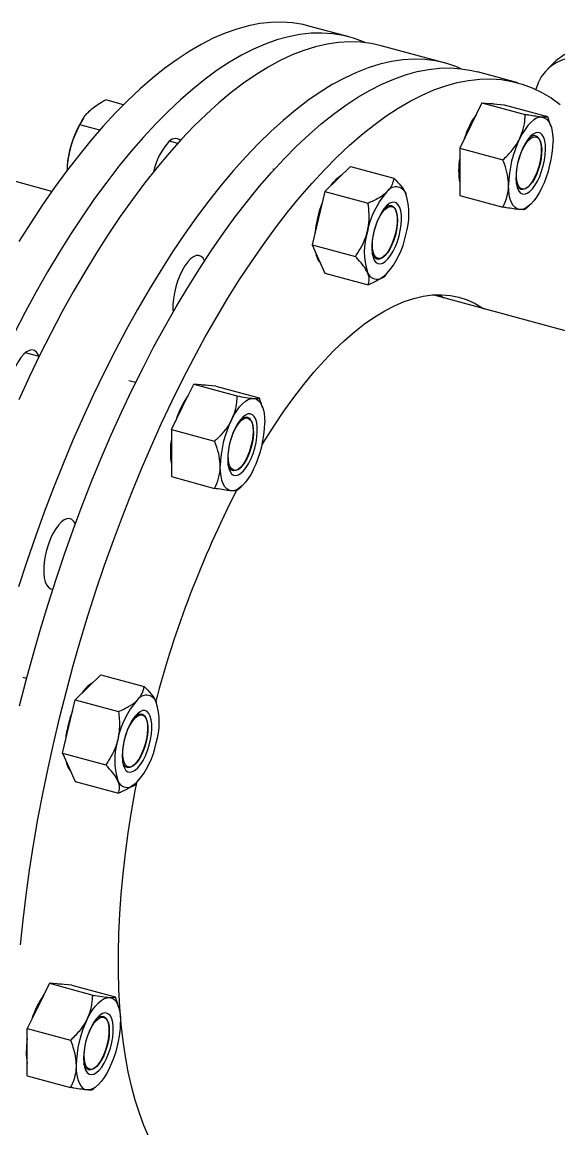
# Model space of a CAD drawing. Header units: inches. Extents: x 0.9 to 28, y -4.2 to 11.7.
# Drawn here: x 3.1378 to 3.2147, y 0.6167 to 0.7753 of the extents above; entities that cross this region are included whole.
import ezdxf

# ---------------------------------------------------------------- set-up
doc = ezdxf.new("R2010")
doc.units = ezdxf.units.IN
doc.header["$MEASUREMENT"] = 0

msp = doc.modelspace()

# ---------------------------------------------------------------- linework, layer by layer
at = {"color": 7, "linetype": 'Continuous', "lineweight": 25}
for p, q in [((3.184623254137104, 0.7732092394421858), (3.178865323657433, 0.7747741215690344)), ((3.198442287288314, 0.7694535223377496), (3.18922959852084, 0.7719573337407072)), ((3.214271895637806, 0.7697656472431254), (3.213056543062467, 0.7685794258712392)), ((3.208806562151721, 0.7666367345094223), (3.20304863167205, 0.7682016166362708)), ((3.142005310172241, 0.7510590091226487), (3.085801625841081, 0.7663339662245785)), ((3.152297703206265, 0.7634965152519391), (3.149728538333484, 0.7641947592138164)), ((3.203661632693411, 0.7637585123991918), (3.202067090114566, 0.7605113302389573)), ((3.203661632693411, 0.7637585123991918), (3.209857165889536, 0.7620746992307029)), ((3.203661632693411, 0.7637585123991918), (3.205256175272255, 0.7636239751187864)), ((3.204852899037069, 0.7636580009821619), (3.205108772251975, 0.7636640361012337)), ((3.205108772251975, 0.7636640361012337), (3.205306375149566, 0.7636292727333466)), ((3.205256175272255, 0.7636239751187864), (3.2068507178511, 0.7634894378383812)), ((3.205357244439203, 0.7636154475504202), (3.205306375149566, 0.7636292727333466)), ((3.2068507178511, 0.7634894378383812), (3.213046251047225, 0.7618056246698923)), ((3.146619441069078, 0.7616817834563572), (3.1465263268601, 0.7615453254983179)), ((3.213046251047225, 0.7618056246698923), (3.213260447991163, 0.7611468632419172)), ((3.148870091344453, 0.7598330861546005), (3.146046099984964, 0.7606005864952943)), ((3.202067090114566, 0.7605113302389573), (3.200472547535722, 0.757264148078723)), ((3.213544212529891, 0.7604159884796072), (3.21328836500788, 0.7611561285472902)), ((3.2119882904079, 0.7583386051794666), (3.211928541955508, 0.7584709086619701)), ((3.160069459433386, 0.7579521206731932), (3.158891774602603, 0.7582721901754665)), ((3.200472547535722, 0.757264148078723), (3.206668080731848, 0.755580334910234)), ((3.200472547535722, 0.757264148078723), (3.200472547535722, 0.7538824286380834)), ((3.173888492584596, 0.7541964035687571), (3.173684180001436, 0.7542519313509709)), ((3.183000638912652, 0.7528546249330049), (3.184841858086913, 0.754651711292266)), ((3.184841858086913, 0.754651711292266), (3.191037391283039, 0.752967898123777)), ((3.200472547535722, 0.7538824286380834), (3.200472547535722, 0.7505007091974437)), ((3.181159419738393, 0.7510575385737439), (3.183000638912652, 0.7528546249330049)), ((3.181159419738393, 0.7510575385737439), (3.180238810151263, 0.7472303404500475)), ((3.181159419738393, 0.7510575385737439), (3.187354952934518, 0.7493737254052548)), ((3.210044272867671, 0.7515378047389264), (3.210162769966544, 0.7516216648999361)), ((3.200472547535722, 0.7505007091974437), (3.206668080731848, 0.7488168960289547)), ((3.209831274451943, 0.7485109603963634), (3.210453141658511, 0.7490424985024532)), ((3.191327296627143, 0.7483408467064278), (3.19126754817475, 0.7484731501889312)), ((3.180238810151263, 0.7472303404500475), (3.179318200564132, 0.7434031423263515)), ((3.179318200564132, 0.7434031423263515), (3.185513733760258, 0.7417193291578624)), ((3.179318200564132, 0.7434031423263515), (3.180238810151263, 0.7413730305619164)), ((3.180238810151263, 0.7413730305619164), (3.181159419738393, 0.7393429187974813)), ((3.189383279086914, 0.7415400462658874), (3.189501776185787, 0.7416239064268971)), ((3.181159419738393, 0.7393429187974813), (3.187354952934518, 0.7376591056289922)), ((3.189780341356569, 0.7390346484602758), (3.189792147877753, 0.7390447400294142)), ((3.284795703218501, 0.7122516399206962), (3.196599256463834, 0.7362215443273592)), ((3.140194568764045, 0.7274047065205735), (3.138230780821845, 0.7279384220043779)), ((3.154013601915254, 0.7236489894161373), (3.153023186220677, 0.7239181631798821)), ((3.16074510255305, 0.7201798035948296), (3.162339645131895, 0.7234269857550641)), ((3.162339645131895, 0.7234269857550641), (3.16853517832802, 0.7217431725865753)), ((3.163934187710739, 0.7232924484746589), (3.162339645131895, 0.7234269857550641)), ((3.165528730289584, 0.7231579111942537), (3.163934187710739, 0.7232924484746589)), ((3.164035256877687, 0.7232839209062927), (3.16398438758805, 0.7232977460892188)), ((3.165528730289584, 0.7231579111942537), (3.171724263485709, 0.7214740980257647)), ((3.171724263485709, 0.7214740980257647), (3.171938460429647, 0.7208153365977895)), ((3.172222224968374, 0.7200844618354795), (3.171966377446364, 0.7208246019031624)), ((3.159150559974206, 0.7169326214345952), (3.16074510255305, 0.7201798035948296)), ((3.170666302846384, 0.7180070785353392), (3.170606554393992, 0.7181393820178423)), ((3.159150559974206, 0.7169326214345952), (3.159150559974206, 0.7135509019939557)), ((3.159150559974206, 0.7169326214345952), (3.165346093170331, 0.7152488082661063)), ((3.159150559974206, 0.7135509019939557), (3.159150559974206, 0.710169182553316)), ((3.168722285306156, 0.7112062780947986), (3.168840782405028, 0.7112901382558083)), ((3.159150559974206, 0.710169182553316), (3.165346093170331, 0.708485369384827)), ((3.168495164735577, 0.7081673629059783), (3.169131154096995, 0.7087109718583255)), ((3.138399179412954, 0.6812401627245306), (3.137898289038298, 0.6813762939955796)), ((3.149055967123775, 0.6817760739368748), (3.147214747949515, 0.6799789875776137)), ((3.149055967123775, 0.6817760739368748), (3.155251500319901, 0.6800922607683857)), ((3.147214747949515, 0.6799789875776137), (3.145373528775255, 0.6781819012183526)), ((3.144452919188124, 0.6743547030946563), (3.145373528775255, 0.6781819012183526)), ((3.145373528775255, 0.6781819012183526), (3.15156906197138, 0.6764980880498636)), ((3.155541405664005, 0.6754652093510366), (3.155481657211613, 0.67559751283354)), ((3.143532309600994, 0.6705275049709603), (3.144452919188124, 0.6743547030946563)), ((3.143532309600994, 0.6705275049709603), (3.14972784279712, 0.6688436918024712)), ((3.143532309600994, 0.6705275049709603), (3.144452919188124, 0.6684973932065251)), ((3.144452919188124, 0.6684973932065251), (3.145373528775255, 0.66646728144209)), ((3.153597388123776, 0.6686644089104963), (3.153715885222649, 0.668748269071506)), ((3.145373528775255, 0.66646728144209), (3.15156906197138, 0.6647834682736011)), ((3.141678651351136, 0.6375342058656898), (3.140084108772292, 0.6342870237054554)), ((3.141678651351136, 0.6375342058656898), (3.147874184547262, 0.6358503926972009)), ((3.14327319392998, 0.6373996685852845), (3.141678651351136, 0.6375342058656898)), ((3.144867736508825, 0.6372651313048793), (3.14327319392998, 0.6373996685852845)), ((3.143374263096929, 0.6373911410169184), (3.143323393807291, 0.6374049661998444)), ((3.144867736508825, 0.6372651313048793), (3.151063269704951, 0.6355813181363904)), ((3.151063269704951, 0.6355813181363904), (3.151311229860323, 0.6348931113804434)), ((3.151561231187616, 0.6341916819461051), (3.151312028157125, 0.6349126001961853)), ((3.140084108772292, 0.6342870237054554), (3.138489566193448, 0.6310398415452211)), ((3.150005309065627, 0.6321142986459648), (3.149945560613234, 0.6322466021284683)), ((3.138489566193448, 0.6310398415452211), (3.144685099389573, 0.6293560283767322)), ((3.138489566193448, 0.6276581221045813), (3.138489566193448, 0.6310398415452211)), ((3.138489566193448, 0.6242764026639417), (3.138489566193448, 0.6276581221045813)), ((3.148061291525398, 0.6253134982054243), (3.14817978862427, 0.625397358366434)), ((3.138489566193448, 0.6242764026639417), (3.144685099389573, 0.6225925894954529)), ((3.147834170954819, 0.6222745830166039), (3.148470160316236, 0.6228181919689513))]:
    msp.add_line(p, q, dxfattribs=at)
at = {"color": 7, "linetype": 'Continuous', "lineweight": 25, "flags": 128}
for points in [[(3.178865323657433, 0.7747741215690342), (3.178015793825137, 0.7749800214497322), (3.176512576386349, 0.7752266315012422), (3.174974721843415, 0.7753324262610051), (3.173404487209943, 0.7752972504606218), (3.171804177021791, 0.77512115572543), (3.17017613995484, 0.7748044004987374), (3.16852276537799, 0.7743474496625187), (3.16684647984643, 0.7737509738551389), (3.165149743540335, 0.7730158484870985), (3.163435046654209, 0.7721431524562475), (3.16170490574219, 0.7711341665643545), (3.159961860024648, 0.769990371637354), (3.158208467661535, 0.7687134463520279), (3.156447301997938, 0.7673052647723191), (3.154680947787327, 0.7657678935988812), (3.152911997398085, 0.7641035891359127), (3.151143047008842, 0.7623147939797177), (3.149376692798231, 0.7604041334338599), (3.147615527134634, 0.7583744116561674), (3.145862134771522, 0.7562286075432438), (3.144119089053979, 0.7539698703585286), (3.14238894814196, 0.751601515110316), (3.140674251255835, 0.7491270176865252), (3.138977514949739, 0.7465500097533547), (3.137301229418179, 0.7438742734253119)], [(3.186879213805875, 0.7724095697209603), (3.18666747722701, 0.7725011272163239), (3.185240098460565, 0.7730280759138846), (3.183773724304808, 0.7734151393228839), (3.18227050686602, 0.7736617493743936), (3.180732652323085, 0.7737675441341565), (3.179162417689613, 0.7737323683337732), (3.177562107501462, 0.7735562735985817), (3.175934070434511, 0.7732395183718889), (3.174280695857661, 0.7727825675356702), (3.1726044103261, 0.7721860917282903), (3.170907674020005, 0.77145096636025), (3.16919297713388, 0.770578270329399), (3.16746283622186, 0.7695692844375062), (3.165719790504318, 0.7684254895105054), (3.163966398141207, 0.7671485642251795), (3.162205232477609, 0.7657403826454705), (3.160438878266998, 0.764203011472033), (3.158669927877755, 0.7625387070090643), (3.156900977488513, 0.7607499118528693), (3.155134623277902, 0.7588392513070114), (3.153373457614304, 0.7568095295293188), (3.151620065251192, 0.7546637254163956), (3.14987701953365, 0.7524049882316802), (3.14814687862163, 0.7500366329834675), (3.146432181735506, 0.7475621355596767), (3.14473544542941, 0.7449851276265064), (3.14305915989785, 0.7423093912984634), (3.141405785321, 0.7395388535875893), (3.139777748254049, 0.7366775806400272), (3.138177438065897, 0.7337297717683926), (3.136607203432424, 0.7306997532887026)], [(3.18922959852084, 0.7719573337407072), (3.187782741564167, 0.7722788158564651), (3.186254833464343, 0.7724699212664554), (3.184692735508133, 0.772518177679095), (3.183098771944834, 0.7724235132935516), (3.181475314436662, 0.7721860689611919), (3.17982477852994, 0.771806197976008), (3.178149620061006, 0.771284465548951), (3.176452331502171, 0.7706216479669517), (3.174735438253154, 0.7698187314378817), (3.173001494883543, 0.7688769106231729), (3.171253081331843, 0.7677975868602765), (3.169492799066774, 0.7665823660776112), (3.167723267216544, 0.765233056405097), (3.165947118671843, 0.7637516654838356), (3.164166996168356, 0.7621403974789359), (3.162385548354628, 0.7604016497999307), (3.160605425851141, 0.758538009533667), (3.15882927730644, 0.756552249594971), (3.157059745456211, 0.7544473246008243), (3.155299463191142, 0.7522263664741792), (3.153551049639441, 0.7498926797839652), (3.151817106269831, 0.747449736828212), (3.150100213020814, 0.7449011724676091), (3.148402924461977, 0.7422507787171881), (3.146727765993043, 0.7395024991041741), (3.145077230086322, 0.7366604228004021), (3.14345377257815, 0.7337287785380284), (3.141859809014852, 0.7307119283175899), (3.140297711058641, 0.727614360917774), (3.138769802958818, 0.7244406852165515), (3.137278358093511, 0.721195623333619)], [(3.200698246957074, 0.7686538526165295), (3.199939637703339, 0.7689655961485553), (3.198486875196946, 0.7694413343923652), (3.19699543033164, 0.7697750044535078), (3.195467522231816, 0.7699661098634978), (3.193905424275606, 0.7700143662761375), (3.192311460712308, 0.769919701890594), (3.190688003204135, 0.7696822575582343), (3.189037467297413, 0.7693023865730505), (3.187362308828479, 0.7687806541459935), (3.185665020269644, 0.7681178365639941), (3.183948127020627, 0.7673149200349242), (3.182214183651016, 0.7663730992202155), (3.180465770099316, 0.7652937754573192), (3.178705487834247, 0.7640785546746536), (3.176935955984017, 0.7627292450021396), (3.175159807439316, 0.7612478540808784), (3.173379684935829, 0.7596365860759785), (3.171598237122102, 0.7578978383969732), (3.169818114618614, 0.7560341981307094), (3.168041966073914, 0.7540484381920136), (3.166272434223684, 0.7519435131978668), (3.164512151958615, 0.7497225550712217), (3.162763738406914, 0.7473888683810076), (3.161029795037304, 0.7449459254252545), (3.159312901788287, 0.7423973610646517), (3.15761561322945, 0.739746967314231), (3.155940454760517, 0.7369986877012168), (3.154289918853795, 0.7341566113974446), (3.152666461345623, 0.7312249671350709), (3.151072497782325, 0.7282081169146325), (3.149510399826114, 0.7251105495148163), (3.147982491726291, 0.721936873813594), (3.146491046860984, 0.7186918119306617), (3.145038284354591, 0.7153801922013863), (3.143626365775933, 0.712006941992715), (3.142257391922055, 0.7085770803717322), (3.140933399692438, 0.7050957106377794), (3.139656359058301, 0.701568012729243), (3.138428170131469, 0.6979992355163109), (3.137250660337197, 0.6943946889911676)], [(3.220332357215078, 0.770053758452444), (3.219221890294821, 0.7702904583720621), (3.218127616482815, 0.7703935042840911), (3.21706549275533, 0.7703613935470944), (3.216051007268005, 0.7701945944079243), (3.21509895350367, 0.769895539173629), (3.214223214550046, 0.7694685887429381), (3.213436560653069, 0.7689199690145401), (3.212750462997947, 0.7682576800994586), (3.212174926433451, 0.7674913796614206), (3.211718343578685, 0.7666322420863707), (3.211387372439806, 0.7656927955347627), (3.211386597695544, 0.7656899573764123)], [(3.137397460262381, 0.6773074933947684), (3.138330557985312, 0.6809791458088327), (3.13932054832069, 0.6846386580556526), (3.140365978321176, 0.6882806592963648), (3.141465313674086, 0.6918998043919227), (3.142616940953189, 0.695490781747824), (3.143819169986648, 0.6990483211096095), (3.145070236337569, 0.7025672012976864), (3.146368303893563, 0.706042257870131), (3.14771146756149, 0.7094683907022186), (3.149097756063448, 0.7128405714715598), (3.150525134829892, 0.7161538510378574), (3.15199150898565, 0.7194033667064521), (3.153494726424437, 0.7225843493649973), (3.155032580967372, 0.7256921304827888), (3.156602815600844, 0.7287221489624787), (3.158203125788996, 0.7316699578341131), (3.159831162855947, 0.7345312307816753), (3.161484537432797, 0.7373017684925495), (3.163160822964358, 0.7399775048205922), (3.164857559270453, 0.7425545127537626), (3.166572256156577, 0.7450290101775533), (3.168302397068597, 0.7473973654257661), (3.170045442786139, 0.7496561026104812), (3.171798835149251, 0.7518019067234044), (3.173560000812849, 0.7538316285010971), (3.17532635502346, 0.7557422890469547), (3.177095305412703, 0.7575310842031497), (3.178864255801945, 0.7591953886661184), (3.180630610012556, 0.760732759839556), (3.182391775676154, 0.7621409414192647), (3.184145168039265, 0.7634178667045906), (3.185888213756807, 0.7645616616315914), (3.187618354668827, 0.7655706475234841), (3.189333051554952, 0.7664433435543351), (3.191029787861048, 0.7671784689223754), (3.192706073392608, 0.7677749447297552), (3.194359447969457, 0.7682318955659738), (3.195987485036408, 0.7685486507926665), (3.19758779522456, 0.7687247455278581), (3.199158029858032, 0.7687599213282411), (3.200695884400967, 0.7686541265684783), (3.202199101839755, 0.7684075165169685), (3.20304863167205, 0.7682016166362707)], [(3.137514609964668, 0.643040172188252), (3.137884672734168, 0.6465790696771845), (3.138320733071197, 0.6501540171739942), (3.138822150997075, 0.6537597679502507), (3.139388190611852, 0.6573910300694623), (3.140018021174336, 0.6610424741537239), (3.140710718321328, 0.6647087412053138), (3.141465265424239, 0.6683844504717613), (3.142280555081147, 0.6720642073428437), (3.143155390742051, 0.6757426112679199), (3.144088488464983, 0.6794142636819842), (3.14507847880036, 0.683073775928804), (3.146123908800847, 0.6867157771695163), (3.147223244153756, 0.6903349222650742), (3.14837487143286, 0.6939258996209757), (3.149577100466319, 0.6974834389827611), (3.15082816681724, 0.701002319170838), (3.152126234373234, 0.7044773757432826), (3.15346939804116, 0.7079035085753702), (3.154855686543119, 0.7112756893447113), (3.156283065309562, 0.7145889689110089), (3.157749439465321, 0.7178384845796035), (3.159252656904108, 0.7210194672381487), (3.160790511447042, 0.7241272483559403), (3.162360746080514, 0.7271572668356301), (3.163961056268667, 0.7301050757072648), (3.165589093335617, 0.7329663486548269), (3.167242467912468, 0.7357368863657009), (3.168918753444028, 0.7384126226937437), (3.170615489750123, 0.7409896306269141), (3.172330186636248, 0.7434641280507049), (3.174060327548268, 0.7458324832989175), (3.17580337326581, 0.7480912204836327), (3.177556765628922, 0.750237024596556), (3.17931793129252, 0.7522667463742486), (3.181084285503131, 0.7541774069201065), (3.182853235892373, 0.7559662020763014), (3.184622186281615, 0.7576305065392698), (3.186388540492226, 0.7591678777127076), (3.188149706155825, 0.7605760592924165), (3.189903098518935, 0.7618529845777423), (3.191646144236478, 0.7629967795047429), (3.193376285148497, 0.7640057653966356), (3.195090982034623, 0.7648784614274865), (3.196787718340718, 0.765613586795527), (3.198464003872278, 0.7662100626029067), (3.200117378449129, 0.7666670134391254), (3.201745415516079, 0.766983768665818), (3.203345725704231, 0.7671598634010096), (3.204915960337703, 0.7671950392013929), (3.206453814880637, 0.76708924444163), (3.207957032319426, 0.76684263439012), (3.209423406475183, 0.7664555709811207), (3.210850785241627, 0.7659286222835598), (3.212237073743585, 0.765262561667317), (3.213580237411512, 0.7644583666681949), (3.214878304967506, 0.7635172175532517)], [(3.212257818735535, 0.7617210784525389), (3.211883686210939, 0.7616947831992319), (3.211488672131954, 0.7615555155207298), (3.211079535298989, 0.7613056583256239), (3.21066327615669, 0.7609494867397959), (3.210247017014392, 0.7604930949578291), (3.209837880181427, 0.7599442919696484), (3.209442866102441, 0.7593124679465386), (3.209068733577846, 0.7586084335727098)], [(3.212257818735535, 0.7617210784525389), (3.212604668194516, 0.761633951361576), (3.212918299897473, 0.7614348926950261), (3.213193347519016, 0.7611273084018634), (3.21342510491808, 0.760716461334622), (3.213609606661314, 0.7602093812005308), (3.213743695872737, 0.7596147442812737), (3.213825078248764, 0.7589427249794035), (3.213852361314379, 0.758204821731494)], [(3.211726709660112, 0.7595131287577355), (3.211380732177274, 0.7594698316748698), (3.211011695067609, 0.7592858331640401), (3.210631459487468, 0.7589670470887787), (3.210252246521254, 0.7585237194958425), (3.20988624438572, 0.75797009929884), (3.209545216690648, 0.7573239803064223), (3.209240124346756, 0.7566061293146351), (3.20898077327301, 0.7558396186450036), (3.208775499226314, 0.7550490845811372), (3.208630899883428, 0.7542599355383018), (3.208551622786208, 0.7534975354160487), (3.20854021596579, 0.7527863883816112), (3.208597046046768, 0.7521493512858105), (3.208720286463579, 0.7516068990250612), (3.208905976167824, 0.7511764664613552), (3.209148146939621, 0.750871888051451), (3.209439015211108, 0.7507029531960508), (3.20976923223671, 0.7506750916004072), (3.210128184569523, 0.7507891987591291), (3.210504335186223, 0.7510416071742472), (3.21088559429649, 0.751424204231617), (3.211259707918821, 0.7519246929470134), (3.211614651733569, 0.7525269872013196), (3.211939017554483, 0.7532117287616331), (3.21222237999719, 0.7539569094707977), (3.212455631559626, 0.7547385786076849), (3.212631275344658, 0.7555316126830751), (3.212743666016513, 0.7563105229292747), (3.212789191246523, 0.7570502745300814), (3.212766387816337, 0.7577270912603756), (3.212675988646964, 0.7583192196735593), (3.212520899242088, 0.7588076282752274), (3.21230610430279, 0.7591766192110585), (3.212038507515153, 0.7594143328087686), (3.211726709660112, 0.7595131287577355)], [(3.211240891649886, 0.7590562828193027), (3.21152907940184, 0.7589606451202702), (3.211773221545355, 0.7587286569516469), (3.21196449414726, 0.7583687029702866), (3.212095984117363, 0.7578937928509265), (3.212162939065554, 0.7573210910826463), (3.212162939065554, 0.756671296599512), (3.212095984117363, 0.7559678946671667), (3.21196449414726, 0.7552363080641414), (3.211773221545355, 0.7545029782363997), (3.21152907940184, 0.7537944096345882), (3.211240891649886, 0.7531362117741341), (3.210919074145716, 0.7525521736406321), (3.210575258212416, 0.7520634038939232), (3.210221870253621, 0.751687567946131), (3.209871682630903, 0.7514382494876392), (3.209537352037355, 0.7513244595371307), (3.209230962051715, 0.7513503107598942), (3.208963586406356, 0.751514868825384), (3.208744888753743, 0.7518121861763613), (3.208587615342214, 0.7522142505461419)], [(3.209521103891031, 0.7514047719702687), (3.209233439326567, 0.7515026099509605), (3.20899151758959, 0.7517408946963638), (3.208804635596781, 0.752110469057344), (3.208679975118319, 0.7525971304984689), (3.20862232678648, 0.7531821768934782), (3.208633905994327, 0.7538431252375102), (3.208714267759399, 0.7545545756563675), (3.208860323824129, 0.7552891875094394), (3.209066461335858, 0.7560187300751875), (3.209324758545616, 0.7567151674419423), (3.209625289236485, 0.7573517359122659), (3.209956504182555, 0.7579039725168356), (3.210305674979197, 0.7583506551126356), (3.210659383188511, 0.7586746179380117), (3.211004036002376, 0.7588634112832651), (3.21132638860644, 0.7589097799260145), (3.211614053170904, 0.7588119419453226), (3.211855974907881, 0.7585736571999194), (3.212042856900691, 0.7582040828389391), (3.212167517379154, 0.7577174213978144), (3.212225165710992, 0.757132375002805), (3.212213586503144, 0.756471426658773), (3.212133224738073, 0.7557599762399158), (3.211987168673343, 0.7550253643868438), (3.211781031161613, 0.7542958218210957), (3.211522733951855, 0.7535993844543408), (3.211222203260986, 0.7529628159840173), (3.210890988314916, 0.7524105793794477), (3.210541817518274, 0.7519638967836476), (3.210188109308961, 0.7516399339582714), (3.209843456495095, 0.7514511406130181), (3.209521103891031, 0.7514047719702687)], [(3.182060327835838, 0.751936852495465), (3.182388901369407, 0.7523790619906568), (3.182853235892373, 0.7528946859154522)], [(3.182853235892373, 0.7528946859154522), (3.183317570415339, 0.7532854714491518), (3.183646143948908, 0.753484657637262)], [(3.209068733577846, 0.7484632752507906), (3.208721884118865, 0.7485504023417534), (3.208408252415907, 0.7487494610083033), (3.208133204794365, 0.7490570453014662), (3.2079014473953, 0.7494678923687075), (3.207716945652066, 0.7499749725027985), (3.207582856440643, 0.7505696094220558), (3.207501474064616, 0.7512416287239259), (3.207474190999001, 0.7519795319718354)], [(3.212257818735535, 0.7515759201306197), (3.211883686210939, 0.7508718857567908), (3.211488672131954, 0.7502400617336811), (3.211079535298989, 0.7496912587455002), (3.21066327615669, 0.7492348669635336), (3.210247017014392, 0.7488786953777056), (3.209837880181427, 0.7486288381825997), (3.209442866102441, 0.7484895705040977), (3.209068733577846, 0.7484632752507906)], [(3.190002282375932, 0.7490007797750549), (3.189622515607541, 0.7485673389320932), (3.189254954855558, 0.7480222755650145), (3.188911413824984, 0.7473831084589165), (3.188602934207207, 0.7466703809704974), (3.18833943079096, 0.7459070007476694), (3.188129372792853, 0.745117503458905), (3.187979511649781, 0.7443272641966661), (3.187894664022189, 0.743561681901052), (3.187877556982641, 0.7428453630169669), (3.187928740365463, 0.7422013306227344), (3.188046569094617, 0.7416502844494168), (3.188227256057798, 0.7412099355744267), (3.188464993827342, 0.7408944371729269), (3.188752141315723, 0.7407139296231341), (3.189079469366398, 0.7406742145862211), (3.189436457386492, 0.7407765685361516), (3.189811631487309, 0.7410177017327582), (3.190192933264555, 0.7413898639566965), (3.190568107365372, 0.7418810936078729), (3.190925095385467, 0.7424756021611141), (3.191252423436142, 0.7431542816223549), (3.191539570924522, 0.7438953186752923), (3.191777308694065, 0.7446748957793174), (3.191957995657248, 0.7454679566848685), (3.192075824386402, 0.7462490117619087), (3.192127007769224, 0.7469929572576077), (3.192109900729674, 0.7476758821516131), (3.192025053102083, 0.7482758366759192), (3.191875191959011, 0.7487735377984706), (3.191665133960904, 0.7491529889956786), (3.191401630544657, 0.7494019943938517), (3.19109315092688, 0.7495125507546098), (3.190749609896306, 0.7494811047055526), (3.190382049144324, 0.7493086669485703), (3.190002282375932, 0.7490007797750549)], [(3.18964942393745, 0.7486082723529135), (3.19000161063628, 0.7488902504752267), (3.190341068390201, 0.7490385033884573), (3.190655528311538, 0.7490476728460522), (3.190933624999416, 0.748917427439923), (3.191165307314961, 0.748652474578398), (3.191342201655647, 0.7482623903482212), (3.191457914599109, 0.7477612734098252), (3.191508263978081, 0.7471672354350117), (3.191491430034825, 0.7465017465039407), (3.191408021191909, 0.745788859120496), (3.191261052062236, 0.7450543388921248), (3.191055834493079, 0.7443247332936547), (3.190799785582072, 0.7436264121723831), (3.190502159603993, 0.7429846146730907), (3.190173713537142, 0.742422537029589), (3.189826318278136, 0.741960494192393), (3.189472529596763, 0.74161518559348), (3.189125134337758, 0.7413990915853076), (3.188796688270907, 0.7413200223683584), (3.188499062292827, 0.7413808357101458), (3.188243013381821, 0.7415793336580502), (3.188037795812663, 0.7419083419790526), (3.187926621561508, 0.7422164920729192)], [(3.189762752467978, 0.7418437979218137), (3.189410558891518, 0.7415637568156738), (3.189071899916689, 0.7414218987751499), (3.188759790017972, 0.7414236753251845), (3.18848622340374, 0.7415690181939559), (3.188261713085562, 0.7418523419365268), (3.188094886869057, 0.7422627585803596), (3.187992155792169, 0.7427844960439962), (3.18795746775257, 0.7433975042493031), (3.187992155792169, 0.744078225634729), (3.188094886869057, 0.7448005004591849), (3.188261713085562, 0.7455365721062237), (3.18848622340374, 0.7462581537552428), (3.188759790017972, 0.7469375154281388), (3.189071899916689, 0.7475485496368122), (3.189410558891518, 0.7480677746792957), (3.189762752467978, 0.7484752370283917), (3.190114946044438, 0.7487552781345316), (3.190453605019266, 0.7488971361750556), (3.190765714917984, 0.748895359625021), (3.191039281532215, 0.7487500167562493), (3.191263791850394, 0.7484666930136786), (3.191430618066899, 0.7480562763698458), (3.191533349143787, 0.7475345389062091), (3.191568037183385, 0.7469215307009024), (3.191533349143787, 0.7462408093154765), (3.191430618066899, 0.7455185344910203), (3.191263791850394, 0.7447824628439819), (3.191039281532215, 0.7440608811949625), (3.190765714917983, 0.7433815195220668), (3.190453605019266, 0.7427704853133933), (3.190114946044438, 0.7422512602709095), (3.189762752467978, 0.7418437979218137)], [(3.163899518620277, 0.7411154063692319), (3.163685219181989, 0.7414800153164531), (3.163399949119622, 0.7417482606687479), (3.163068480081236, 0.7418750032821648), (3.16270034782756, 0.7418565970024754), (3.162306142853275, 0.7416935713448344), (3.161897205717766, 0.7413906162605916), (3.161485300797869, 0.7409564472159321), (3.161082277848179, 0.7404035544637809), (3.160699731105173, 0.7397478437219683), (3.160348665742149, 0.7390081785946867), (3.160039181270418, 0.7382058379009429), (3.159780180994753, 0.7373639035216779), (3.159579115881526, 0.7365065963760773), (3.159441770207964, 0.7356585796298248), (3.159372095159034, 0.7348442491807298), (3.159372095159034, 0.734087031833165), (3.159394328317764, 0.7337767264321877)], [(3.172151711731678, 0.714735392544473), (3.172488473783279, 0.7152850654508479), (3.173874148749007, 0.7174644581190706), (3.175279270418051, 0.7195435274259638), (3.176700795609765, 0.7215177705703705), (3.178135645617123, 0.7233829117812578), (3.179580712874518, 0.7251349115780875), (3.181032867688054, 0.7267699755194297), (3.182488965013766, 0.7282845624208787), (3.183945851269087, 0.7296753920244697), (3.185400371162801, 0.7309394521029872), (3.18684937452871, 0.7320740049837781), (3.188289723148179, 0.7330765934779419), (3.189718297546834, 0.733945046202053), (3.191132003750637, 0.7346774822808964), (3.192527779986751, 0.7352723154210211), (3.193902603314655, 0.7357282573463018), (3.195253496173162, 0.736044320588056), (3.196577532829155, 0.7362198206236822), (3.19787184571407, 0.736254377359183), (3.199133631634409, 0.7361479159523643), (3.200360157842842, 0.7359006669749265), (3.20154876795672, 0.7355131659130987), (3.202696887711213, 0.7349862520078925), (3.203802030534591, 0.7343210664374954), (3.203939311090036, 0.7342266747583034)], [(3.197458833314592, 0.7362586483961495), (3.19804410005492, 0.735885948564344), (3.198181380610365, 0.735791556885152)], [(3.140177525317091, 0.7274093385642587), (3.140060508757627, 0.7276727979860621), (3.139810689514898, 0.7280313347103022), (3.139509037049244, 0.7282530723576772), (3.139164229352884, 0.7283316319397886), (3.138786185915454, 0.7282647534404921), (3.138385782358345, 0.7280543608324475), (3.137974537562883, 0.7277065067279267), (3.137564282293082, 0.7272311982561812), (3.137166818846104, 0.7266421091765506), (3.136793581521659, 0.7259561865093042)], [(3.163530911475554, 0.7233264743380341), (3.163719058501496, 0.7233362181951686), (3.16398438758805, 0.7232977460892188)], [(3.16774674601633, 0.718276906928582), (3.168120878540925, 0.7189809413024109), (3.168515892619911, 0.7196127653255208), (3.168925029452875, 0.7201615683137016), (3.169341288595174, 0.7206179600956684), (3.169757547737473, 0.7209741316814962), (3.170166684570438, 0.721223988876602), (3.170561698649423, 0.7213632565551042), (3.170935831174019, 0.7213895518084111)], [(3.170935831174019, 0.7213895518084111), (3.171282680632999, 0.7213024247174483), (3.171596312335957, 0.7211033660508985), (3.1718713599575, 0.7207957817577356), (3.172103117356564, 0.7203849346904942), (3.172287619099798, 0.7198778545564034), (3.172421708311221, 0.7192832176371462), (3.172503090687249, 0.7186111983352758), (3.172530373752863, 0.7178732950873662)], [(3.168277855091753, 0.7171057147128072), (3.16796605723671, 0.7163982702335878), (3.167698460449073, 0.7156381912992927), (3.167483665509775, 0.7148499074722655), (3.1673285761049, 0.7140587548433088), (3.167238176935527, 0.7132901617088798), (3.167215373505341, 0.7125688312847196), (3.167260898735351, 0.7119179477241735), (3.167373289407206, 0.7113584309604261), (3.167548933192238, 0.7109082643226361), (3.167782184754675, 0.7105819165369405), (3.16806554719738, 0.7103898766896913), (3.168389913018294, 0.7103383170995903), (3.168744856833044, 0.7104288949342862), (3.169118970455374, 0.7106586989476446), (3.169500229565641, 0.7110203430495928), (3.169876380182341, 0.7115022037011323), (3.170235332515153, 0.7120887935044463), (3.170565549540757, 0.7127612589806087), (3.170856417812243, 0.713497986535909), (3.171098588584041, 0.7142752971405388), (3.171284278288285, 0.7150682073920916), (3.171407518705095, 0.7158512325026739), (3.171464348786073, 0.7165992054009566), (3.171452941965656, 0.7172880856225544), (3.171373664868437, 0.7178957319903327), (3.171229065525551, 0.7184026142500582), (3.171023791478854, 0.718792440788839), (3.170764440405107, 0.7190526822609684), (3.170459348061216, 0.7191749742914049), (3.170118320366145, 0.7191553863136677), (3.169752318230611, 0.7189945479014787), (3.169373105264397, 0.7186976285337436), (3.168992869684256, 0.718274171443248), (3.168623832574591, 0.7177377868893016), (3.168277855091753, 0.7171057147128072)], [(3.169007887179917, 0.7182933080090259), (3.169076977621279, 0.7183570578385465), (3.169427165243995, 0.7186063762970383), (3.169761495837545, 0.7187201662475465), (3.170067885823185, 0.7186943150247832), (3.170335261468543, 0.7185297569592934), (3.170553959121157, 0.7182324396083163), (3.170716074478049, 0.7178131087955683), (3.170815748267833, 0.7172869202291784), (3.17084937802005, 0.7166728917349069), (3.170815748267833, 0.7159932159023721), (3.170716074478049, 0.7152724579870401), (3.170553959121157, 0.7145366680578873), (3.170335261468543, 0.7138124394800354), (3.170067885823185, 0.7131259477612472), (3.169761495837545, 0.712502004500876), (3.169427165243995, 0.7119631606340205), (3.169076977621279, 0.7115288913819725), (3.168723589662482, 0.7112148923669785), (3.168379773729184, 0.711032512331557), (3.168057956225012, 0.7109883429653745), (3.167769768473059, 0.7110839806644073), (3.167525626329544, 0.7113159688330304), (3.167334353727639, 0.7116759228143906), (3.16726562778124, 0.7118827239001061)], [(3.170004401044924, 0.7128352585519406), (3.16968204844086, 0.7122523751472067), (3.169337395626995, 0.711768385068154), (3.168983687417681, 0.7114018877820956), (3.16863451662104, 0.711166967574201), (3.168303301674969, 0.7110726522963146), (3.1680027709841, 0.7111225664316732), (3.167744473774343, 0.7113147918080469), (3.167538336262613, 0.711641941312023), (3.167392280197882, 0.7120914427716311), (3.167311918432812, 0.712646022097862), (3.167300339224964, 0.71328436711822), (3.167357987556803, 0.7139819465915612), (3.167482648035264, 0.714711952929932), (3.167669530028074, 0.7154463323991409), (3.167911451765051, 0.7161568632080312), (3.168199116329516, 0.7168162400560871), (3.168521468933579, 0.7173991234608212), (3.168866121747445, 0.7178831135398739), (3.169219829956759, 0.7182496108259323), (3.1695690007534, 0.7184845310338269), (3.16990021569947, 0.7185788463117132), (3.170200746390339, 0.7185289321763546), (3.170459043600097, 0.7183367067999812), (3.170665181111827, 0.718009557296005), (3.170811237176557, 0.7175600558363968), (3.170891598941628, 0.7170054765101661), (3.170903178149477, 0.7163671314898079), (3.170845529817638, 0.7156695520164668), (3.170720869339175, 0.714939545678096), (3.170533987346365, 0.7142051662088871), (3.170292065609388, 0.7134946353999968), (3.170004401044924, 0.7128352585519406)], [(3.16774674601633, 0.7081317486066631), (3.167399896557349, 0.7082188756976256), (3.167086264854391, 0.7084179343641758), (3.166811217232849, 0.7087255186573386), (3.166579459833784, 0.7091363657245799), (3.166394958090549, 0.7096434458586708), (3.166260868879127, 0.710238082777928), (3.166179486503101, 0.7109101020797984), (3.166152203437485, 0.711648005327708)], [(3.170935831174019, 0.7112443934864922), (3.170561698649423, 0.7105403591126633), (3.170166684570438, 0.7099085350895533), (3.169757547737473, 0.7093597321013726), (3.169341288595174, 0.7089033403194058), (3.168925029452875, 0.708547168733578), (3.168515892619911, 0.7082973115384721), (3.168120878540925, 0.70815804385997), (3.16774674601633, 0.7081317486066631)], [(3.145373893581339, 0.7033954719809881), (3.145161078927544, 0.7037568095733332), (3.144875808865178, 0.7040250549256282), (3.144544339826791, 0.7041517975390449), (3.144176207573116, 0.7041333912593555), (3.143782002598831, 0.7039703656017144), (3.143373065463321, 0.7036674105174716), (3.142961160543425, 0.7032332414728122), (3.142558137593734, 0.702680348720661), (3.142175590850729, 0.7020246379788484), (3.141824525487705, 0.7012849728515668), (3.141515041015973, 0.7004826321578229), (3.141256040740308, 0.699640697778558), (3.141054975627081, 0.6987833906329576), (3.14091762995352, 0.6979353738867049), (3.140847954904589, 0.6971210434376098), (3.140847954904589, 0.6963638260900451), (3.14091762995352, 0.6956855056084379), (3.141054975627081, 0.6951055960380288), (3.141256040740308, 0.6946407803213205), (3.141515041015973, 0.6943044303601942), (3.141824525487705, 0.6941062223306408), (3.142147791208078, 0.6940508811585394)], [(3.152374470554397, 0.6723741904969597), (3.152214187596165, 0.6715823015583792), (3.152118257116018, 0.6708108695934961), (3.15208976239852, 0.6700846890603982), (3.152129619287336, 0.6694270999989227), (3.152236546749267, 0.6688592378625714), (3.152407108047705, 0.668399354207645), (3.152635821202181, 0.6680622300732065), (3.152915335183723, 0.6678587009063235), (3.15323666618298, 0.6677953083018838), (3.153589486357244, 0.6678740897503539), (3.153962455775813, 0.6680925131511583), (3.154343586894692, 0.6684435581964756), (3.154720629846127, 0.6689159420097088), (3.155081466159427, 0.6694944817864215), (3.155414498258583, 0.6701605827821664), (3.15570902221791, 0.6708928359628704), (3.15595557179502, 0.6716677061088057), (3.156146222683643, 0.6724602882559166), (3.15627484720735, 0.6732451081618566), (3.156337311268118, 0.6739969410690961), (3.156331607219636, 0.6746916224493869), (3.156257918394717, 0.6753068246715804), (3.156118613212826, 0.6758227746300652), (3.155918169057127, 0.6762228892686507), (3.155663028367713, 0.6764943085736373), (3.155361391576271, 0.6766283089052383), (3.155022953537466, 0.67662058338254), (3.154658591928332, 0.6764713803101986), (3.154280017630785, 0.6761854951977238), (3.153899398334239, 0.6757721166278575), (3.153528967456062, 0.6752445309279644), (3.153180630949468, 0.6746196951365382), (3.152865584636391, 0.6739176919900314), (3.152593954364557, 0.6731610844471833), (3.152374470554397, 0.6723741904969597)], [(3.153882989997248, 0.6757514388244467), (3.154040427314999, 0.6758898125338558), (3.154387822574005, 0.6761059065420283), (3.154716268640855, 0.6761849757589775), (3.155013894618936, 0.6761241624171902), (3.155269943529941, 0.6759256644692858), (3.155475161099099, 0.6755966561482835), (3.155622130228771, 0.6751490286721267), (3.155705539071687, 0.6745989604640856), (3.155722373014943, 0.6739663324223881), (3.155672023635971, 0.6732740093727569), (3.15555631069251, 0.6725470136740364), (3.155379416351823, 0.6718116208449465), (3.155147734036278, 0.671094409898378), (3.1548696373484, 0.6704213027066153), (3.154555177427063, 0.6698166271173318), (3.154215719673143, 0.6693022376817912), (3.153863532974312, 0.6688967257744226), (3.153511346275482, 0.6686147476521094), (3.153171888521561, 0.6684664947388785), (3.152857428600224, 0.6684573252812838), (3.152579331912346, 0.6685875706874131), (3.152347649596801, 0.668852523548938), (3.152170755256114, 0.6692426077791149), (3.152140730598791, 0.6693408547160481)], [(3.155540283929447, 0.6721519685584136), (3.155334146417717, 0.6714224259926656), (3.155075849207959, 0.6707259886259108), (3.154775318517091, 0.6700894201555871), (3.15444410357102, 0.6695371835510175), (3.154094932774379, 0.6690905009552177), (3.153741224565065, 0.6687665381298417), (3.1533965717512, 0.668577744784588), (3.153074219147136, 0.6685313761418388), (3.152786554582672, 0.6686292141225304), (3.152544632845695, 0.6688674988679337), (3.152357750852885, 0.6692370732289142), (3.152233090374422, 0.6697237346700388), (3.152175442042584, 0.6703087810650481), (3.152187021250432, 0.6709697294090803), (3.152267383015503, 0.6716811798279375), (3.152413439080233, 0.6724157916810093), (3.152619576591963, 0.6731453342467575), (3.152877873801721, 0.6738417716135122), (3.15317840449259, 0.6744783400838358), (3.15350961943866, 0.6750305766884056), (3.153858790235301, 0.6754772592842054), (3.154212498444616, 0.6758012221095816), (3.154557151258481, 0.675990015454835), (3.154879503862544, 0.6760363840975844), (3.155167168427009, 0.6759385461168925), (3.155409090163985, 0.6757002613714893), (3.155595972156795, 0.675330687010509), (3.155720632635258, 0.6748440255693844), (3.155778280967096, 0.6742589791743748), (3.155766701759248, 0.6735980308303429), (3.155686339994177, 0.6728865804114856), (3.155540283929447, 0.6721519685584136)], [(3.155924131634249, 0.6155304380485679), (3.155210369721156, 0.6171666851179061), (3.154556476100758, 0.6189198314682236), (3.15396386696103, 0.6207860801749108), (3.153433825761408, 0.62276138935884), (3.152967500453101, 0.6248414809401747), (3.15256590099289, 0.6270218499037385), (3.152229897155777, 0.6292977740558746), (3.151960216651251, 0.6316643242516653), (3.151757443547236, 0.6341163750703627), (3.151622017005121, 0.6366486159159095), (3.15155423032864, 0.6392555625185058), (3.15155423032864, 0.6419315688123176), (3.151622017005121, 0.6446708391635979), (3.151757443547236, 0.647467440922738), (3.151960216651251, 0.6503153172730671), (3.152229897155777, 0.653208300348567), (3.15256590099289, 0.656140124592097), (3.152967500453102, 0.6591044403251954), (3.153433825761408, 0.6620948275000699), (3.15396386696103, 0.6651048096039898), (3.154181783047723, 0.6662525328877644)], [(3.142869917694796, 0.6374336944486597), (3.142989433037575, 0.6374432135059146), (3.143323393807291, 0.6374049661998444)], [(3.147085752235571, 0.6323841270392077), (3.147459884760167, 0.6330881614130366), (3.147854898839152, 0.6337199854361465), (3.148264035672117, 0.6342687884243272), (3.148680294814415, 0.6347251802062941), (3.149096553956714, 0.6350813517921218), (3.149505690789679, 0.6353312089872277), (3.149900704868664, 0.6354704766657299), (3.15027483739326, 0.6354967719190368)], [(3.15027483739326, 0.6354967719190368), (3.150621686852241, 0.6354096448280742), (3.150935318555199, 0.6352105861615241), (3.151210366176741, 0.6349030018683612), (3.151442123575806, 0.6344921548011202), (3.151626625319039, 0.633985074667029), (3.151760714530463, 0.6333904377477718), (3.151842096906489, 0.6327184184459014), (3.151869379972105, 0.6319805151979918)], [(3.146553427807573, 0.626791982917362), (3.146587607435369, 0.6261278355210084), (3.146689047757397, 0.6255517550975431), (3.14685448839824, 0.6250822573457774), (3.147078611959579, 0.6247344323097568), (3.147354214925739, 0.6245194593723307), (3.147672439190625, 0.6244442479405877), (3.148023056764526, 0.6245112153718289), (3.148394798510127, 0.6247182092777128), (3.148775716341856, 0.6250585767037893), (3.149153567247179, 0.6255213779609289), (3.149516206787104, 0.6260917382359331), (3.149851979428435, 0.6267513256802694), (3.150150093162208, 0.6274789406107661), (3.150400966367727, 0.6282511968848737), (3.15059653577375, 0.629043273550528), (3.150730515618651, 0.6298297126119717), (3.150798599679978, 0.6305852372706858), (3.150798599679978, 0.6312855643424918), (3.150730515618651, 0.6319081847390706), (3.15059653577375, 0.6324330869285821), (3.150400966367727, 0.6328434001227651), (3.150150093162208, 0.6331259365179511), (3.149851979428435, 0.6332716151619274), (3.149516206787104, 0.6332757538232119), (3.149153567247179, 0.6331382194818254), (3.148775716341856, 0.6328634326046636), (3.148394798510127, 0.6324602250680543), (3.148023056764526, 0.6319415562939842), (3.147672439190625, 0.631324096723614), (3.147354214925739, 0.6306276920155826), (3.147078611959579, 0.6298747251902099), (3.14685448839824, 0.6290893972208069), (3.146689047757397, 0.6282969491944799), (3.146587607435369, 0.6275228510428233), (3.146553427807573, 0.626791982917362)], [(3.148346893398919, 0.6324005281194234), (3.148592276870143, 0.632605426884197), (3.148936092803442, 0.6327878069196186), (3.149257910307613, 0.6328319762858009), (3.149546098059567, 0.6327363385867683), (3.149790240203082, 0.632504350418145), (3.149981512804986, 0.6321443964367847), (3.150113002775089, 0.6316694863174246), (3.150179957723279, 0.6310967845491445), (3.150179957723279, 0.6304469900660102), (3.150113002775089, 0.6297435881336648), (3.149981512804986, 0.6290120015306396), (3.149790240203082, 0.6282786717028976), (3.149546098059567, 0.6275701031010864), (3.149257910307613, 0.6269119052406322), (3.148936092803442, 0.6263278671071302), (3.148592276870143, 0.6258390973604214), (3.148238888911346, 0.6254632614126289), (3.147888701288629, 0.6252139429541371), (3.14755437069508, 0.6251001530036289), (3.147247980709441, 0.6251260042263922), (3.146980605064082, 0.6252905622918818), (3.146761907411468, 0.6255878796428592), (3.146604634000449, 0.6259899440108481)], [(3.150246049621869, 0.6306949826404393), (3.15021136158227, 0.6300142612550135), (3.150108630505382, 0.6292919864305576), (3.149941804288877, 0.6285559147835188), (3.149717293970699, 0.6278343331344995), (3.149443727356467, 0.6271549714616036), (3.149131617457749, 0.6265439372529303), (3.148792958482921, 0.6260247122104466), (3.148440764906462, 0.6256172498613507), (3.148088571330002, 0.6253372087552108), (3.147749912355173, 0.6251953507146869), (3.147437802456455, 0.6251971272647215), (3.147164235842224, 0.6253424701334929), (3.146939725524045, 0.6256257938760638), (3.146772899307541, 0.6260362105198967), (3.146670168230652, 0.6265579479835333), (3.146635480191053, 0.6271709561888401), (3.146670168230652, 0.627851677574266), (3.146772899307541, 0.6285739523987219), (3.146939725524045, 0.6293100240457605), (3.147164235842224, 0.6300316056947799), (3.147437802456455, 0.6307109673676757), (3.147749912355173, 0.6313220015763492), (3.148088571330002, 0.6318412266188327), (3.148440764906462, 0.6322486889679285), (3.148792958482921, 0.6325287300740686), (3.14913161745775, 0.6326705881145925), (3.149443727356467, 0.632668811564558), (3.149717293970699, 0.6325234686957864), (3.149941804288877, 0.6322401449532157), (3.150108630505382, 0.6318297283093829), (3.15021136158227, 0.631307990845746), (3.150246049621869, 0.6306949826404393)], [(3.145491209656727, 0.6257552254383336), (3.145518492722342, 0.625017322190424), (3.14559987509837, 0.6243453028885536), (3.145733964309791, 0.6237506659692965), (3.145918466053025, 0.6232435858352057), (3.14615022345209, 0.6228327387679642), (3.146425271073633, 0.6225251544748014), (3.14673890277659, 0.6223260958082516), (3.147085752235571, 0.6222389687172888)], [(3.15027483739326, 0.6253516135971179), (3.149900704868664, 0.624647579223289), (3.149505690789679, 0.624015755200179), (3.149096553956714, 0.6234669522119983), (3.148680294814415, 0.6230105604300314), (3.148264035672117, 0.6226543888442037), (3.147854898839152, 0.6224045316490979), (3.147459884760167, 0.6222652639705957), (3.147085752235571, 0.6222389687172888)]]:
    msp.add_lwpolyline(points, dxfattribs=at)
at = {"color": 7, "linetype": 'Continuous', "lineweight": 25}
for centre, radius, start, end in [((3.219180857895037, 0.7642301709888688), 0.007398608504601865, 71.34281987238028, 131.567202198675), ((3.213196516548342, 0.7548763589841397), 0.01262713165786111, 144.9062206254823, 162.7866944820855), ((3.158601563414908, 0.7537591525589287), 0.01436787482186017, 147.1858746844391, 167.2909442777435), ((3.159706746178482, 0.7573891387300165), 0.00124275094510977, 52.77157324397074, 146.5422826446381), ((3.223323791692819, 0.7516732350841588), 0.01585256004362901, 154.0567120876763, 178.8928847441092), ((3.211291524102757, 0.757771825662705), 0.001285454718151966, 92.25739303235235, 138.4261072262484), ((3.159080630559046, 0.7533483650967083), 0.01492849961884066, 166.1573970761447, 177.3642147020406), ((3.166154287751851, 0.751742919370506), 0.009803160063400014, 139.7705362721859, 167.5469178360649), ((3.19800276062057, 0.7585111186191685), 0.01585256004362054, 334.0567120876706, 358.8928847441166), ((3.210802709684394, 0.7540663594871714), 0.0104790490414894, 170.3301334992923, 189.6698665007017), ((3.199266618510749, 0.7429121905876834), 0.01226629895739207, 139.0487430266172, 168.6441720809516), ((3.191327131441491, 0.7501707266439818), 0.001537916961766641, 20.8737934970213, 149.4805509204835), ((3.183195389153378, 0.7477900479175175), 0.01000687064907973, 342.9824618187864, 17.01753818121436), ((3.196033498548067, 0.7434596638923436), 0.01639287060385096, 158.6059527726546, 174.3436440591279), ((3.196809175598485, 0.7423987888397342), 0.01000687064907867, 162.9824618187838, 197.0175381812165), ((3.180737946241108, 0.7472766461695723), 0.01226629895739985, 319.048743026625, 348.6441720809402), ((3.182999492457028, 0.7428381993624734), 0.003232155348900278, 189.2114636294291, 219.5749621087534), ((3.188677433310374, 0.7400181101132695), 0.001537916961766249, 200.8737934970057, 329.4805509205021), ((3.169724547624481, 0.715849876902691), 0.01011909819920744, 143.9534855944837, 154.4146307903062), ((3.174498124581731, 0.7134641866430308), 0.01545512862751427, 154.0800101581842, 161.8381817121488), ((3.182001804131297, 0.7113417084400319), 0.01585256004362326, 154.0567120876693, 178.8928847441103), ((3.156680773059062, 0.7181795919750391), 0.01585256004361229, 334.0567120876637, 358.892884744122), ((3.169343171520307, 0.7137348328430443), 0.01034347856989101, 170.2021502767791, 189.7978497232216), ((3.304074831883186, 0.6389178609061794), 0.1522685948490611, 152.9611980827728, 165.1827045525534), ((3.150299116942461, 0.6765289739524187), 0.004753402512908164, 120.8690398821513, 147.3465084674365), ((3.16348072754761, 0.6700365532322927), 0.01226629895739133, 139.0487430266178, 168.6441720809536), ((3.155541240478353, 0.6772950892885902), 0.001537916961766891, 20.87379349703287, 149.4805509204771), ((3.147409498190243, 0.6749144105621266), 0.01000687064907795, 342.9824618187807, 17.01753818121491), ((3.160539648859308, 0.6705051295847283), 0.01669360119112511, 158.7194569871747, 166.5261514137599), ((3.159447697036556, 0.6707068642629357), 0.01558480819580706, 166.3120226122391, 174.5031958907808), ((3.161023284635348, 0.6695231514843429), 0.01000687064907951, 162.9824618187853, 197.0175381812149), ((3.144952055277975, 0.6744010088141785), 0.01226629895739499, 319.0487430266211, 348.6441720809477), ((3.147141653308914, 0.6699299351389347), 0.0031559799353516, 188.8358634882674, 219.9505622499525), ((3.152891542347236, 0.6671424727578785), 0.001537916961766418, 200.8737934970173, 329.4805509204915), ((3.15143258561903, 0.6285444868158375), 0.01286825849861186, 145.0750778255493, 162.6178372820308), ((3.161340810350542, 0.6254489285506573), 0.01585256004362657, 154.0567120876742, 178.8928847441098), ((3.136019779278298, 0.6322868120856662), 0.01585256004361744, 334.0567120876675, 358.8928847441172), ((3.15185545419092, 0.6276097707311025), 0.01351358023897189, 171.5213327077617, 179.6251407176381), ((3.146064595329905, 0.6275875750572847), 0.00772322423290025, 179.1794113764942, 191.242221212232)]:
    msp.add_arc(centre, radius, start, end, dxfattribs=at)
for points, knots in [([(3.147347533382532, 0.7625443750624504), (3.147608295334317, 0.7627763124275713), (3.148133718023201, 0.7632436549719883), (3.148975052355816, 0.7637806340657212), (3.149532116911064, 0.7640868035874877), (3.149728538333484, 0.7641947592138164)], [0, 0, 0, 0, 0.3894480145147164, 0.7847188654868424, 1, 1, 1, 1]), ([(3.146046099984964, 0.7606005864952943), (3.146160374742858, 0.76085559830436), (3.146390004334354, 0.7613680321840846), (3.146839911476347, 0.7620180570485541), (3.147207821725196, 0.7623995177166369), (3.147347533382532, 0.7625443750624504)], [0, 0, 0, 0, 0.3805934879738676, 0.7647841813874846, 1, 1, 1, 1]), ([(3.209068733577846, 0.7586084335727098), (3.209261157882481, 0.759071011012177), (3.209652960038581, 0.7600128818350456), (3.209820024752072, 0.761187195515872), (3.209848779157275, 0.7618742945973022), (3.209857165889536, 0.7620746992307029)], [0, 0, 0, 0, 0.4060446745436618, 0.8267623950146942, 1, 1, 1, 1]), ([(3.212257818735535, 0.7617210784525389), (3.212220597267712, 0.761724378575713), (3.21197627953696, 0.7617460402309967), (3.211398508055406, 0.7618195491815848), (3.210583365851893, 0.761948732726223), (3.210036967788394, 0.7620435108282352), (3.209857165889536, 0.7620746992307029)], [0, 0, 0, 0, 0.06625438873007995, 0.434886716020235, 0.8140395284738151, 1, 1, 1, 1]), ([(3.213046251047225, 0.7618056246698923), (3.213031011867687, 0.7617844659811612), (3.21299495740884, 0.7617344065228913), (3.212789368077656, 0.7616905305701082), (3.212436493223494, 0.7617108101165274), (3.212257818735535, 0.7617210784525389)], [0, 0, 0, 0, 0.2654708005954914, 0.6280788300799419, 1, 1, 1, 1]), ([(3.144585704621141, 0.756920090579493), (3.144608175717041, 0.7570106525779544), (3.144778311479637, 0.7576963260644292), (3.145207780744644, 0.7589595682698589), (3.145764958424184, 0.7600502491023566), (3.146046099984964, 0.7606005864952943)], [0, 0, 0, 0, 0.07010571820324504, 0.5307925293049204, 1, 1, 1, 1]), ([(3.206668080731848, 0.755580334910234), (3.207127603943473, 0.756027542290032), (3.208063388622316, 0.7569382466977607), (3.208776671142471, 0.7580171782204465), (3.209061030571918, 0.7585928394978438), (3.209068733577846, 0.7586084335727098)], [0, 0, 0, 0, 0.4841952181635593, 0.9860273763411895, 1, 1, 1, 1]), ([(3.144239691990714, 0.7541073933434544), (3.144242779310551, 0.7543813196340332), (3.144253461118241, 0.7553290763009044), (3.144447644955751, 0.7562589643361949), (3.144585704621141, 0.756920090579493)], [0, 0, 0, 0, 0.28902597064639, 1, 1, 1, 1]), ([(3.207474190999001, 0.7519795319718354), (3.207443553508015, 0.7524609299355985), (3.207381171393402, 0.7534411219155155), (3.207019810853497, 0.7546600207315605), (3.20674750388795, 0.7553725214413904), (3.206668080731848, 0.755580334910234)], [0, 0, 0, 0, 0.4060446745436608, 0.8267623950146882, 1, 1, 1, 1]), ([(3.191037391283039, 0.752967898123777), (3.191001266954277, 0.7527831963640433), (3.190915800205788, 0.752346209452839), (3.190627867860013, 0.751657538993812), (3.190212566082798, 0.7511889788101401), (3.190002282375932, 0.750951728266757)], [0, 0, 0, 0, 0.2654708005954909, 0.6280788300799418, 1, 1, 1, 1]), ([(3.191037391283039, 0.752967898123777), (3.191392159800747, 0.7525948142927519), (3.192114619374081, 0.7518350569526104), (3.192594845962863, 0.7510890226910784), (3.19275964684995, 0.750728469868551), (3.192764111137323, 0.7507187028615832)], [0, 0, 0, 0, 0.4841952181635625, 0.9860273763411913, 1, 1, 1, 1]), ([(3.190002282375932, 0.750951728266757), (3.189959434486698, 0.7509109701825216), (3.189678185528035, 0.7506434384801824), (3.189031471811751, 0.7501770889567562), (3.188140091974374, 0.7497092867372771), (3.187549347725968, 0.7494568079827932), (3.187354952934518, 0.7493737254052548)], [0, 0, 0, 0, 0.06625438873007884, 0.434886716020235, 0.814039528473815, 1, 1, 1, 1]), ([(3.206668080731848, 0.7488168960289547), (3.2068797516765, 0.7492850155940923), (3.207310803736442, 0.7502383061044307), (3.207472670002469, 0.7513637625955853), (3.207474150883451, 0.7519632913514056), (3.207474190999001, 0.7519795319718354)], [0, 0, 0, 0, 0.4841952181635593, 0.9860273763411893, 1, 1, 1, 1]), ([(3.187240453614542, 0.7453274437837999), (3.187338600911303, 0.7458711601053615), (3.187538442207648, 0.746978240770138), (3.187482168130038, 0.7483447695015583), (3.187383679027937, 0.7491413798643629), (3.187354952934518, 0.7493737254052548)], [0, 0, 0, 0, 0.4060446745436622, 0.826762395014694, 1, 1, 1, 1]), ([(3.209068733577846, 0.7484632752507906), (3.209031512110023, 0.748466575373965), (3.208787194379271, 0.7484882370292485), (3.208209422897717, 0.7485617459798367), (3.207394280694204, 0.7486909295244748), (3.206847882630705, 0.7487857076264871), (3.206668080731848, 0.7488168960289547)], [0, 0, 0, 0, 0.06625438873007881, 0.4348867160202353, 0.8140395284738169, 1, 1, 1, 1]), ([(3.209819880624373, 0.7485122638608155), (3.209812757736159, 0.7485040002479456), (3.209781429969971, 0.7484676553659122), (3.209597295744985, 0.7484334495751056), (3.209246403959661, 0.7484532496766646), (3.209068733577846, 0.7484632752507906)], [0, 0, 0, 0, 0.1268448917436426, 0.5578870524852463, 1, 1, 1, 1]), ([(3.185513733760258, 0.7417193291578624), (3.185868502277966, 0.7422566929708165), (3.1865909618513, 0.7433509942169906), (3.187071188440083, 0.7446305037826526), (3.18723598932717, 0.7453090623272715), (3.187240453614542, 0.7453274437837999)], [0, 0, 0, 0, 0.4841952181635591, 0.9860273763411895, 1, 1, 1, 1]), ([(3.187240453614542, 0.7394701338956686), (3.187081031335808, 0.7397624544153858), (3.186756425810238, 0.7403576589043127), (3.186089978808036, 0.7411286401556166), (3.185643853979046, 0.7415859473917122), (3.185513733760258, 0.7417193291578624)], [0, 0, 0, 0, 0.4060446745436612, 0.8267623950146911, 1, 1, 1, 1]), ([(3.187354952934518, 0.7376591056289922), (3.187423526306115, 0.7379171342056237), (3.187563170852666, 0.7384425901186371), (3.187406676795936, 0.7391006408147058), (3.187244837670813, 0.7394603886937945), (3.187240453614542, 0.7394701338956686)], [0, 0, 0, 0, 0.4841952181635619, 0.9860273763411925, 1, 1, 1, 1]), ([(3.190002282375932, 0.7392371084904947), (3.189959434486698, 0.7391963504062593), (3.189678185528035, 0.73892881870392), (3.189031471811751, 0.7384624691804937), (3.188140091974375, 0.7379946669610148), (3.187549347725968, 0.7377421882065306), (3.187354952934518, 0.7376591056289922)], [0, 0, 0, 0, 0.06625438873007884, 0.4348867160202362, 0.8140395284738174, 1, 1, 1, 1]), ([(3.16853517832802, 0.7217431725865753), (3.168519939148483, 0.721435696847652), (3.168483884689635, 0.7207082383025021), (3.168278295358451, 0.719535511950394), (3.167925420504289, 0.7186999732180038), (3.16774674601633, 0.718276906928582)], [0, 0, 0, 0, 0.265470800595491, 0.628078830079941, 1, 1, 1, 1]), ([(3.16853517832802, 0.7217431725865753), (3.168994701539646, 0.7216647327740385), (3.169930486218488, 0.7215049959578644), (3.170643768738643, 0.7214144792066653), (3.170928128168091, 0.7213902092565223), (3.170935831174019, 0.7213895518084111)], [0, 0, 0, 0, 0.4841952181635604, 0.9860273763411905, 1, 1, 1, 1]), ([(3.170935831174019, 0.7213895518084111), (3.171128255478654, 0.7213790578976839), (3.171520057634753, 0.7213576908626999), (3.171687122348245, 0.7214113157792079), (3.171715876753447, 0.721459921349211), (3.171724263485709, 0.7214740980257647)], [0, 0, 0, 0, 0.4060446745436583, 0.8267623950146851, 1, 1, 1, 1]), ([(3.16774674601633, 0.718276906928582), (3.167709524548507, 0.7182030737565029), (3.167465206817755, 0.7177184407177818), (3.166887435336201, 0.7168468121895782), (3.166072293132688, 0.7159308447416302), (3.165525895069189, 0.7154176756025785), (3.165346093170331, 0.7152488082661063)], [0, 0, 0, 0, 0.06625438873007856, 0.4348867160202345, 0.8140395284738154, 1, 1, 1, 1]), ([(3.166152203437485, 0.711648005327708), (3.166121565946499, 0.7121294032914708), (3.166059183831886, 0.713109595271388), (3.165697823291981, 0.7143284940874329), (3.165425516326435, 0.7150409947972627), (3.165346093170331, 0.7152488082661063)], [0, 0, 0, 0, 0.4060446745436617, 0.8267623950146954, 1, 1, 1, 1]), ([(3.165346093170331, 0.708485369384827), (3.165557764114984, 0.7089534889499646), (3.165988816174926, 0.7099067794603031), (3.166150682440953, 0.7110322359514576), (3.166152163321935, 0.7116317647072782), (3.166152203437486, 0.711648005327708)], [0, 0, 0, 0, 0.4841952181635593, 0.9860273763411922, 1, 1, 1, 1]), ([(3.16774674601633, 0.7081317486066631), (3.167493046729722, 0.7081588957445264), (3.166976480344397, 0.7082141710236397), (3.166086694551094, 0.7083569662105849), (3.165513326214799, 0.7084563750373877), (3.165346093170331, 0.708485369384827)], [0, 0, 0, 0, 0.4060446745436605, 0.8267623950146891, 1, 1, 1, 1]), ([(3.168478211064866, 0.7081879465585981), (3.16845042469971, 0.7081634104990081), (3.168380863911072, 0.7081019865723606), (3.168035685681692, 0.7081076680095721), (3.167754366660703, 0.7081311134925243), (3.16774674601633, 0.7081317486066631)], [0, 0, 0, 0, 0.3928849521073273, 0.9835538746818074, 1, 1, 1, 1]), ([(3.154216391412795, 0.6780760909113658), (3.154443323497304, 0.6783358133267783), (3.154905388204607, 0.6788646436246925), (3.155154200589291, 0.6795584011565355), (3.155229529350634, 0.6799717114816475), (3.155251500319901, 0.6800922607683857)], [0, 0, 0, 0, 0.4060446745436576, 0.8267623950146842, 1, 1, 1, 1]), ([(3.155251500319901, 0.6800922607683857), (3.15560626883761, 0.6797191769373604), (3.156328728410943, 0.6789594195972191), (3.156808954999724, 0.6782133853356879), (3.156973755886813, 0.6778528325131598), (3.156978220174185, 0.6778430655061919)], [0, 0, 0, 0, 0.4841952181635599, 0.9860273763411896, 1, 1, 1, 1]), ([(3.15156906197138, 0.6764980880498636), (3.152066928062144, 0.6767198956589894), (3.15308079514887, 0.677171590278586), (3.153879382060408, 0.6777490573654477), (3.154207502953601, 0.6780674655592587), (3.154216391412795, 0.6780760909113658)], [0, 0, 0, 0, 0.484195218163562, 0.986027376341192, 1, 1, 1, 1]), ([(3.15156906197138, 0.6764980880498636), (3.151610882080647, 0.6761415046121386), (3.15170982450762, 0.6752978618917721), (3.151729200475943, 0.6739315206453886), (3.151546879147325, 0.672949196151422), (3.151454562651404, 0.6724518064284086)], [0, 0, 0, 0, 0.2654708005954913, 0.6280788300799431, 1, 1, 1, 1]), ([(3.151454562651404, 0.6724518064284086), (3.15143271285274, 0.672364743731129), (3.151289293113028, 0.6717932735050263), (3.150899875319544, 0.6707595396233219), (3.150293018205197, 0.669664312993597), (3.149867776171986, 0.669046871719926), (3.14972784279712, 0.6688436918024712)], [0, 0, 0, 0, 0.06625438873007987, 0.4348867160202357, 0.8140395284738141, 1, 1, 1, 1]), ([(3.151454562651404, 0.6665944965402774), (3.151295140372669, 0.6668868170599945), (3.1509705348471, 0.6674820215489214), (3.150304087844899, 0.6682530028002256), (3.149857963015908, 0.668710310036321), (3.14972784279712, 0.6688436918024712)], [0, 0, 0, 0, 0.4060446745436631, 0.8267623950146953, 1, 1, 1, 1]), ([(3.15156906197138, 0.6647834682736011), (3.151637635342977, 0.6650414968502324), (3.151777279889528, 0.6655669527632458), (3.151620785832799, 0.6662250034593148), (3.151458946707676, 0.6665847513384034), (3.151454562651404, 0.6665944965402774)], [0, 0, 0, 0, 0.4841952181635606, 0.9860273763411908, 1, 1, 1, 1]), ([(3.154216391412795, 0.6663614711351035), (3.153928184346312, 0.666118401946827), (3.153341355409784, 0.6656234798930422), (3.152369821945288, 0.6651261424646524), (3.151749879252853, 0.6648608465363463), (3.15156906197138, 0.6647834682736011)], [0, 0, 0, 0, 0.4060446745436598, 0.8267623950146886, 1, 1, 1, 1]), ([(3.147085752235571, 0.6323841270392077), (3.147278176540206, 0.6328467044786751), (3.147669978696307, 0.6337885753015438), (3.147837043409798, 0.6349628889823702), (3.147865797815, 0.6356499880638), (3.147874184547263, 0.6358503926972009)], [0, 0, 0, 0, 0.4060446745436582, 0.8267623950146865, 1, 1, 1, 1]), ([(3.147874184547262, 0.6358503926972009), (3.148333707758887, 0.6357719528846644), (3.14926949243773, 0.6356122160684905), (3.149982774957886, 0.6355216993172903), (3.150267134387334, 0.635497429367148), (3.15027483739326, 0.6354967719190368)], [0, 0, 0, 0, 0.4841952181635608, 0.9860273763411881, 1, 1, 1, 1]), ([(3.15027483739326, 0.6354967719190368), (3.150467261697895, 0.6354862780083095), (3.150859063853996, 0.6354649109733256), (3.151026128567486, 0.6355185358898339), (3.151054882972689, 0.6355671414598366), (3.151063269704951, 0.6355813181363904)], [0, 0, 0, 0, 0.4060446745436624, 0.8267623950146956, 1, 1, 1, 1]), ([(3.144685099389573, 0.6293560283767322), (3.145144622601198, 0.62980323575653), (3.146080407280042, 0.6307139401642584), (3.146793689800195, 0.631792871686945), (3.147078049229645, 0.632368532964342), (3.147085752235571, 0.6323841270392077)], [0, 0, 0, 0, 0.4841952181635613, 0.9860273763411913, 1, 1, 1, 1]), ([(3.144685099389573, 0.6293560283767322), (3.144804863936866, 0.6290371618888295), (3.145088215539302, 0.6282827539078979), (3.145414899821724, 0.6270651177206082), (3.145465558941703, 0.6261955313784818), (3.145491209656727, 0.6257552254383336)], [0, 0, 0, 0, 0.2654708005954908, 0.6280788300799418, 0.9999999999999999, 0.9999999999999999, 0.9999999999999999, 0.9999999999999999]), ([(3.145491209656727, 0.6257552254383336), (3.145490357948634, 0.6256783236190903), (3.145484767427872, 0.625173548308838), (3.145352645557189, 0.6242643187234689), (3.145030311165871, 0.6233067713116522), (3.144770571347855, 0.6227694157875743), (3.144685099389573, 0.6225925894954529)], [0, 0, 0, 0, 0.06625438873007886, 0.4348867160202349, 0.8140395284738151, 1, 1, 1, 1]), ([(3.147085752235571, 0.6222389687172888), (3.146832052948964, 0.6222661158551522), (3.146315486563639, 0.6223213911342653), (3.145425700770336, 0.6224641863212106), (3.144852332434041, 0.6225635951480135), (3.144685099389573, 0.6225925894954529)], [0, 0, 0, 0, 0.4060446745436613, 0.8267623950146944, 1, 1, 1, 1]), ([(3.147817217284107, 0.6222951666692238), (3.147789430918952, 0.6222706306096337), (3.147719870130314, 0.6222092066829863), (3.14737469190093, 0.6222148881201989), (3.147093372879945, 0.6222383336031501), (3.147085752235571, 0.6222389687172888)], [0, 0, 0, 0, 0.3928849521073234, 0.9835538746818074, 1, 1, 1, 1])]:
    msp.add_open_spline(points, degree=3, knots=knots, dxfattribs=at)

doc.saveas('drawing.dxf')
